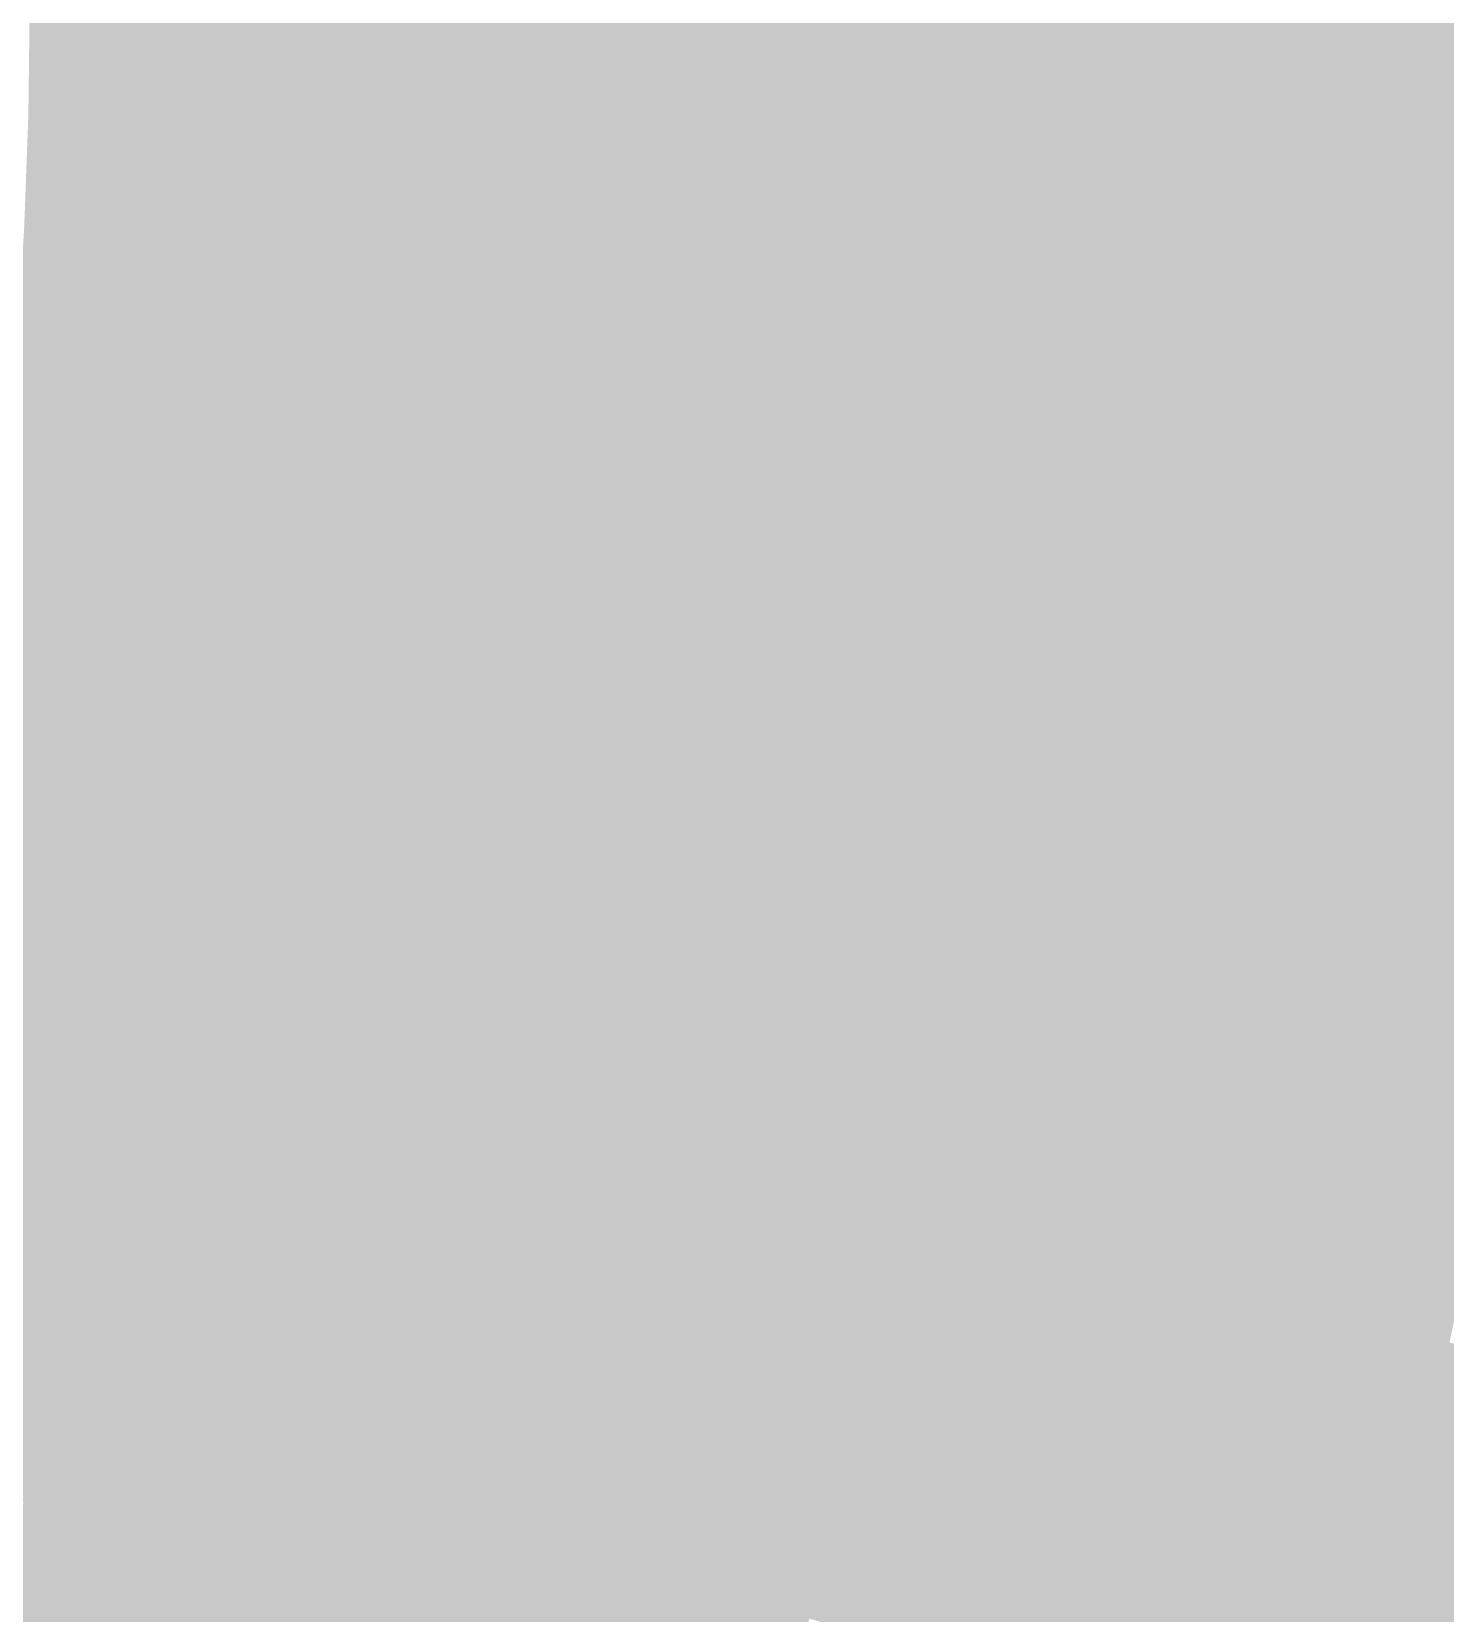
# Model space of a CAD drawing. Header units: inches. Extents: x -266 to 784, y -170 to 213.
# Drawn here: x 58.02 to 76.05, y -20.54 to -0.37 of the extents above; entities that cross this region are included whole.
import ezdxf

# ---------------------------------------------------------------- set-up
doc = ezdxf.new("R2010")
doc.units = ezdxf.units.IN
doc.header["$MEASUREMENT"] = 0

msp = doc.modelspace()

# ---------------------------------------------------------------- linework, layer by layer
at = {"color": 16, "true_color": 0x770000}
msp.add_solid([(58, 0), (59, 0), (57.982531, -1.423391), (58.98223, -1.447932)], dxfattribs=at)
at = {"color": 16, "true_color": 0x7c0000}
msp.add_solid([(59, 0), (60, 0), (58.98223, -1.447932), (59.981929, -1.472474)], dxfattribs=at)
at = {"color": 16, "true_color": 0x800000}
msp.add_solid([(60, 0), (61, 0), (59.981929, -1.472474), (60.981628, -1.497015)], dxfattribs=at)
at = {"color": 16, "true_color": 0x840000}
msp.add_solid([(61, 0), (62, 0), (60.981628, -1.497015), (61.981327, -1.521556)], dxfattribs=at)
at = {"color": 16, "true_color": 0x890000}
msp.add_solid([(62, 0), (63, 0), (61.981327, -1.521556), (62.981026, -1.546097)], dxfattribs=at)
at = {"color": 14, "true_color": 0x8d0000}
msp.add_solid([(63, 0), (64, 0), (62.981026, -1.546097), (63.980724, -1.570639)], dxfattribs=at)
at = {"color": 14, "true_color": 0x910000}
msp.add_solid([(64, 0), (65, 0), (63.980724, -1.570639), (64.980423, -1.59518)], dxfattribs=at)
at = {"color": 14, "true_color": 0x950000}
msp.add_solid([(65, 0), (66, 0), (64.980423, -1.59518), (65.980122, -1.619721)], dxfattribs=at)
at = {"color": 14, "true_color": 0x9a0000}
msp.add_solid([(66, 0), (67, 0), (65.980122, -1.619721), (66.979821, -1.644262)], dxfattribs=at)
at = {"color": 14, "true_color": 0x9e0000}
msp.add_solid([(67, 0), (68, 0), (66.979821, -1.644262), (67.97952, -1.668804)], dxfattribs=at)
at = {"color": 14, "true_color": 0xa20000}
msp.add_solid([(68, 0), (69, 0), (67.97952, -1.668804), (68.979218, -1.693345)], dxfattribs=at)
at = {"color": 14, "true_color": 0xa60000}
msp.add_solid([(69, 0), (70, 0), (68.979218, -1.693345), (69.978917, -1.717886)], dxfattribs=at)
at = {"color": 14, "true_color": 0xab0000}
msp.add_solid([(70, 0), (71, 0), (69.978917, -1.717886), (70.978616, -1.742427)], dxfattribs=at)
at = {"color": 14, "true_color": 0xaf0000}
msp.add_solid([(71, 0), (72, 0), (70.978616, -1.742427), (71.978315, -1.766968)], dxfattribs=at)
at = {"color": 12, "true_color": 0xb30000}
msp.add_solid([(72, 0), (73, 0), (71.978315, -1.766968), (72.978014, -1.79151)], dxfattribs=at)
at = {"color": 12, "true_color": 0xb70000}
msp.add_solid([(73, 0), (74, 0), (72.978014, -1.79151), (73.977713, -1.816051)], dxfattribs=at)
at = {"color": 12, "true_color": 0xbc0000}
msp.add_solid([(74, 0), (75, 0), (73.977713, -1.816051), (74.977411, -1.840592)], dxfattribs=at)
at = {"color": 12, "true_color": 0xc00000}
msp.add_solid([(75, 0), (76, 0), (74.977411, -1.840592), (75.97711, -1.865133)], dxfattribs=at)
at = {"color": 12, "true_color": 0xc40000}
msp.add_solid([(76, 0), (77, 0), (75.97711, -1.865133), (76.976809, -1.889675)], dxfattribs=at)
at = {"color": 16, "true_color": 0x770003}
msp.add_solid([(57.982531, -1.423391), (58.98223, -1.447932), (57.930136, -2.845925), (58.928932, -2.894993)], dxfattribs=at)
at = {"color": 16, "true_color": 0x7c0003}
msp.add_solid([(58.98223, -1.447932), (59.981929, -1.472474), (58.928932, -2.894993), (59.927727, -2.94406)], dxfattribs=at)
at = {"color": 16, "true_color": 0x800004}
msp.add_solid([(59.981929, -1.472474), (60.981628, -1.497015), (59.927727, -2.94406), (60.926523, -2.993128)], dxfattribs=at)
at = {"color": 16, "true_color": 0x840004}
msp.add_solid([(60.981628, -1.497015), (61.981327, -1.521556), (60.926523, -2.993128), (61.925318, -3.042196)], dxfattribs=at)
at = {"color": 16, "true_color": 0x890004}
msp.add_solid([(61.981327, -1.521556), (62.981026, -1.546097), (61.925318, -3.042196), (62.924114, -3.091263)], dxfattribs=at)
at = {"color": 14, "true_color": 0x8d0004}
msp.add_solid([(62.981026, -1.546097), (63.980724, -1.570639), (62.924114, -3.091263), (63.922909, -3.140331)], dxfattribs=at)
at = {"color": 14, "true_color": 0x910004}
msp.add_solid([(63.980724, -1.570639), (64.980423, -1.59518), (63.922909, -3.140331), (64.921705, -3.189399)], dxfattribs=at)
at = {"color": 14, "true_color": 0x950004}
msp.add_solid([(64.980423, -1.59518), (65.980122, -1.619721), (64.921705, -3.189399), (65.9205, -3.238467)], dxfattribs=at)
at = {"color": 14, "true_color": 0x9a0004}
msp.add_solid([(65.980122, -1.619721), (66.979821, -1.644262), (65.9205, -3.238467), (66.919296, -3.287534)], dxfattribs=at)
at = {"color": 14, "true_color": 0x9e0004}
msp.add_solid([(66.979821, -1.644262), (67.97952, -1.668804), (66.919296, -3.287534), (67.918091, -3.336602)], dxfattribs=at)
at = {"color": 14, "true_color": 0xa20004}
msp.add_solid([(67.97952, -1.668804), (68.979218, -1.693345), (67.918091, -3.336602), (68.916886, -3.38567)], dxfattribs=at)
at = {"color": 14, "true_color": 0xa60005}
msp.add_solid([(68.979218, -1.693345), (69.978917, -1.717886), (68.916886, -3.38567), (69.915682, -3.434737)], dxfattribs=at)
at = {"color": 14, "true_color": 0xab0005}
msp.add_solid([(69.978917, -1.717886), (70.978616, -1.742427), (69.915682, -3.434737), (70.914477, -3.483805)], dxfattribs=at)
at = {"color": 14, "true_color": 0xaf0005}
msp.add_solid([(70.978616, -1.742427), (71.978315, -1.766968), (70.914477, -3.483805), (71.913273, -3.532873)], dxfattribs=at)
at = {"color": 12, "true_color": 0xb30005}
msp.add_solid([(71.978315, -1.766968), (72.978014, -1.79151), (71.913273, -3.532873), (72.912068, -3.58194)], dxfattribs=at)
at = {"color": 12, "true_color": 0xb70005}
msp.add_solid([(72.978014, -1.79151), (73.977713, -1.816051), (72.912068, -3.58194), (73.910864, -3.631008)], dxfattribs=at)
at = {"color": 12, "true_color": 0xbc0005}
msp.add_solid([(73.977713, -1.816051), (74.977411, -1.840592), (73.910864, -3.631008), (74.909659, -3.680076)], dxfattribs=at)
at = {"color": 12, "true_color": 0xc00005}
msp.add_solid([(74.977411, -1.840592), (75.97711, -1.865133), (74.909659, -3.680076), (75.908455, -3.729143)], dxfattribs=at)
at = {"color": 12, "true_color": 0xc40005}
msp.add_solid([(75.97711, -1.865133), (76.976809, -1.889675), (75.908455, -3.729143), (76.90725, -3.778211)], dxfattribs=at)
at = {"color": 16, "true_color": 0x770006}
msp.add_solid([(57.930136, -2.845925), (58.928932, -2.894993), (57.842846, -4.266745), (58.840137, -4.340309)], dxfattribs=at)
at = {"color": 16, "true_color": 0x7c0006}
msp.add_solid([(58.928932, -2.894993), (59.927727, -2.94406), (58.840137, -4.340309), (59.837427, -4.413874)], dxfattribs=at)
at = {"color": 16, "true_color": 0x800007}
msp.add_solid([(59.927727, -2.94406), (60.926523, -2.993128), (59.837427, -4.413874), (60.834718, -4.487438)], dxfattribs=at)
at = {"color": 16, "true_color": 0x840007}
msp.add_solid([(60.926523, -2.993128), (61.925318, -3.042196), (60.834718, -4.487438), (61.832008, -4.561003)], dxfattribs=at)
at = {"color": 16, "true_color": 0x890007}
msp.add_solid([(61.925318, -3.042196), (62.924114, -3.091263), (61.832008, -4.561003), (62.829299, -4.634568)], dxfattribs=at)
at = {"color": 14, "true_color": 0x8d0007}
msp.add_solid([(62.924114, -3.091263), (63.922909, -3.140331), (62.829299, -4.634568), (63.826589, -4.708132)], dxfattribs=at)
at = {"color": 14, "true_color": 0x910007}
msp.add_solid([(63.922909, -3.140331), (64.921705, -3.189399), (63.826589, -4.708132), (64.82388, -4.781697)], dxfattribs=at)
at = {"color": 14, "true_color": 0x950008}
msp.add_solid([(64.921705, -3.189399), (65.9205, -3.238467), (64.82388, -4.781697), (65.82117, -4.855261)], dxfattribs=at)
at = {"color": 14, "true_color": 0x9a0008}
msp.add_solid([(65.9205, -3.238467), (66.919296, -3.287534), (65.82117, -4.855261), (66.818461, -4.928826)], dxfattribs=at)
at = {"color": 14, "true_color": 0x9e0008}
msp.add_solid([(66.919296, -3.287534), (67.918091, -3.336602), (66.818461, -4.928826), (67.815751, -5.00239)], dxfattribs=at)
at = {"color": 14, "true_color": 0xa20008}
msp.add_solid([(67.918091, -3.336602), (68.916886, -3.38567), (67.815751, -5.00239), (68.813042, -5.075955)], dxfattribs=at)
at = {"color": 14, "true_color": 0xa60008}
msp.add_solid([(68.916886, -3.38567), (69.915682, -3.434737), (68.813042, -5.075955), (69.810332, -5.149519)], dxfattribs=at)
at = {"color": 14, "true_color": 0xab0009}
msp.add_solid([(69.915682, -3.434737), (70.914477, -3.483805), (69.810332, -5.149519), (70.807622, -5.223084)], dxfattribs=at)
at = {"color": 14, "true_color": 0xaf0009}
msp.add_solid([(70.914477, -3.483805), (71.913273, -3.532873), (70.807622, -5.223084), (71.804913, -5.296649)], dxfattribs=at)
at = {"color": 12, "true_color": 0xb30009}
msp.add_solid([(71.913273, -3.532873), (72.912068, -3.58194), (71.804913, -5.296649), (72.802203, -5.370213)], dxfattribs=at)
at = {"color": 12, "true_color": 0xb70009}
msp.add_solid([(72.912068, -3.58194), (73.910864, -3.631008), (72.802203, -5.370213), (73.799494, -5.443778)], dxfattribs=at)
at = {"color": 12, "true_color": 0xbc000a}
msp.add_solid([(73.910864, -3.631008), (74.909659, -3.680076), (73.799494, -5.443778), (74.796784, -5.517342)], dxfattribs=at)
at = {"color": 12, "true_color": 0xc0000a}
msp.add_solid([(74.909659, -3.680076), (75.908455, -3.729143), (74.796784, -5.517342), (75.794075, -5.590907)], dxfattribs=at)
at = {"color": 12, "true_color": 0xc4000a}
msp.add_solid([(75.908455, -3.729143), (76.90725, -3.778211), (75.794075, -5.590907), (76.791365, -5.664471)], dxfattribs=at)
at = {"color": 16, "true_color": 0x770009}
msp.add_solid([(57.842846, -4.266745), (58.840137, -4.340309), (57.720714, -5.684994), (58.715899, -5.783011)], dxfattribs=at)
at = {"color": 16, "true_color": 0x7c0009}
msp.add_solid([(58.840137, -4.340309), (59.837427, -4.413874), (58.715899, -5.783011), (59.711084, -5.881028)], dxfattribs=at)
at = {"color": 16, "true_color": 0x800009}
msp.add_solid([(59.837427, -4.413874), (60.834718, -4.487438), (59.711084, -5.881028), (60.706268, -5.979046)], dxfattribs=at)
at = {"color": 16, "true_color": 0x84000a}
msp.add_solid([(60.834718, -4.487438), (61.832008, -4.561003), (60.706268, -5.979046), (61.701453, -6.077063)], dxfattribs=at)
at = {"color": 16, "true_color": 0x89000a}
msp.add_solid([(61.832008, -4.561003), (62.829299, -4.634568), (61.701453, -6.077063), (62.696638, -6.17508)], dxfattribs=at)
at = {"color": 14, "true_color": 0x8d000a}
msp.add_solid([(62.829299, -4.634568), (63.826589, -4.708132), (62.696638, -6.17508), (63.691823, -6.273097)], dxfattribs=at)
at = {"color": 14, "true_color": 0x91000b}
msp.add_solid([(63.826589, -4.708132), (64.82388, -4.781697), (63.691823, -6.273097), (64.687007, -6.371114)], dxfattribs=at)
at = {"color": 14, "true_color": 0x95000b}
msp.add_solid([(64.82388, -4.781697), (65.82117, -4.855261), (64.687007, -6.371114), (65.682192, -6.469131)], dxfattribs=at)
at = {"color": 14, "true_color": 0x9a000b}
msp.add_solid([(65.82117, -4.855261), (66.818461, -4.928826), (65.682192, -6.469131), (66.677377, -6.567148)], dxfattribs=at)
at = {"color": 14, "true_color": 0x9e000c}
msp.add_solid([(66.818461, -4.928826), (67.815751, -5.00239), (66.677377, -6.567148), (67.672561, -6.665166)], dxfattribs=at)
at = {"color": 14, "true_color": 0xa2000c}
msp.add_solid([(67.815751, -5.00239), (68.813042, -5.075955), (67.672561, -6.665166), (68.667746, -6.763183)], dxfattribs=at)
at = {"color": 14, "true_color": 0xa6000c}
msp.add_solid([(68.813042, -5.075955), (69.810332, -5.149519), (68.667746, -6.763183), (69.662931, -6.8612)], dxfattribs=at)
at = {"color": 14, "true_color": 0xab000d}
msp.add_solid([(69.810332, -5.149519), (70.807622, -5.223084), (69.662931, -6.8612), (70.658116, -6.959217)], dxfattribs=at)
at = {"color": 14, "true_color": 0xaf000d}
msp.add_solid([(70.807622, -5.223084), (71.804913, -5.296649), (70.658116, -6.959217), (71.6533, -7.057234)], dxfattribs=at)
at = {"color": 12, "true_color": 0xb3000d}
msp.add_solid([(71.804913, -5.296649), (72.802203, -5.370213), (71.6533, -7.057234), (72.648485, -7.155251)], dxfattribs=at)
at = {"color": 12, "true_color": 0xb7000e}
msp.add_solid([(72.802203, -5.370213), (73.799494, -5.443778), (72.648485, -7.155251), (73.64367, -7.253268)], dxfattribs=at)
at = {"color": 12, "true_color": 0xbc000e}
msp.add_solid([(73.799494, -5.443778), (74.796784, -5.517342), (73.64367, -7.253268), (74.638854, -7.351286)], dxfattribs=at)
at = {"color": 12, "true_color": 0xc0000e}
msp.add_solid([(74.796784, -5.517342), (75.794075, -5.590907), (74.638854, -7.351286), (75.634039, -7.449303)], dxfattribs=at)
at = {"color": 12, "true_color": 0xc4000f}
msp.add_solid([(75.794075, -5.590907), (76.791365, -5.664471), (75.634039, -7.449303), (76.629224, -7.54732)], dxfattribs=at)
at = {"color": 16, "true_color": 0x77000c}
msp.add_solid([(57.720714, -5.684994), (58.715899, -5.783011), (57.563813, -7.099819), (58.556293, -7.22223)], dxfattribs=at)
at = {"color": 16, "true_color": 0x7c000c}
msp.add_solid([(58.715899, -5.783011), (59.711084, -5.881028), (58.556293, -7.22223), (59.548772, -7.344641)], dxfattribs=at)
at = {"color": 16, "true_color": 0x80000c}
msp.add_solid([(59.711084, -5.881028), (60.706268, -5.979046), (59.548772, -7.344641), (60.541252, -7.467051)], dxfattribs=at)
at = {"color": 16, "true_color": 0x84000d}
msp.add_solid([(60.706268, -5.979046), (61.701453, -6.077063), (60.541252, -7.467051), (61.533731, -7.589462)], dxfattribs=at)
at = {"color": 16, "true_color": 0x89000d}
msp.add_solid([(61.701453, -6.077063), (62.696638, -6.17508), (61.533731, -7.589462), (62.526211, -7.711873)], dxfattribs=at)
at = {"color": 14, "true_color": 0x8d000e}
msp.add_solid([(62.696638, -6.17508), (63.691823, -6.273097), (62.526211, -7.711873), (63.51869, -7.834283)], dxfattribs=at)
at = {"color": 14, "true_color": 0x91000e}
msp.add_solid([(63.691823, -6.273097), (64.687007, -6.371114), (63.51869, -7.834283), (64.51117, -7.956694)], dxfattribs=at)
at = {"color": 14, "true_color": 0x95000f}
msp.add_solid([(64.687007, -6.371114), (65.682192, -6.469131), (64.51117, -7.956694), (65.503649, -8.079105)], dxfattribs=at)
at = {"color": 14, "true_color": 0x9a000f}
msp.add_solid([(65.682192, -6.469131), (66.677377, -6.567148), (65.503649, -8.079105), (66.496129, -8.201515)], dxfattribs=at)
at = {"color": 14, "true_color": 0x9e000f}
msp.add_solid([(66.677377, -6.567148), (67.672561, -6.665166), (66.496129, -8.201515), (67.488608, -8.323926)], dxfattribs=at)
at = {"color": 14, "true_color": 0xa20010}
msp.add_solid([(67.672561, -6.665166), (68.667746, -6.763183), (67.488608, -8.323926), (68.481088, -8.446337)], dxfattribs=at)
at = {"color": 14, "true_color": 0xa60010}
msp.add_solid([(68.667746, -6.763183), (69.662931, -6.8612), (68.481088, -8.446337), (69.473567, -8.568747)], dxfattribs=at)
at = {"color": 14, "true_color": 0xab0011}
msp.add_solid([(69.662931, -6.8612), (70.658116, -6.959217), (69.473567, -8.568747), (70.466047, -8.691158)], dxfattribs=at)
at = {"color": 14, "true_color": 0xaf0011}
msp.add_solid([(70.658116, -6.959217), (71.6533, -7.057234), (70.466047, -8.691158), (71.458526, -8.813569)], dxfattribs=at)
at = {"color": 12, "true_color": 0xb30011}
msp.add_solid([(71.6533, -7.057234), (72.648485, -7.155251), (71.458526, -8.813569), (72.451006, -8.935979)], dxfattribs=at)
at = {"color": 16, "true_color": 0x77000e}
msp.add_solid([(57.563813, -7.099819), (58.556293, -7.22223), (57.372238, -8.510368), (58.361414, -8.657098)], dxfattribs=at)
at = {"color": 16, "true_color": 0x7c000f}
msp.add_solid([(58.556293, -7.22223), (59.548772, -7.344641), (58.361414, -8.657098), (59.350591, -8.803828)], dxfattribs=at)
at = {"color": 12, "true_color": 0xb70012}
msp.add_solid([(72.648485, -7.155251), (73.64367, -7.253268), (72.451006, -8.935979), (73.443486, -9.05839)], dxfattribs=at)
at = {"color": 12, "true_color": 0xbc0012}
msp.add_solid([(73.64367, -7.253268), (74.638854, -7.351286), (73.443486, -9.05839), (74.435965, -9.180801)], dxfattribs=at)
at = {"color": 246, "true_color": 0x800010}
msp.add_solid([(59.548772, -7.344641), (60.541252, -7.467051), (59.350591, -8.803828), (60.339767, -8.950559)], dxfattribs=at)
at = {"color": 12, "true_color": 0xc00013}
msp.add_solid([(74.638854, -7.351286), (75.634039, -7.449303), (74.435965, -9.180801), (75.428445, -9.303211)], dxfattribs=at)
at = {"color": 12, "true_color": 0xc40013}
msp.add_solid([(75.634039, -7.449303), (76.629224, -7.54732), (75.428445, -9.303211), (76.420924, -9.425622)], dxfattribs=at)
at = {"color": 246, "true_color": 0x840010}
msp.add_solid([(60.541252, -7.467051), (61.533731, -7.589462), (60.339767, -8.950559), (61.328944, -9.097289)], dxfattribs=at)
at = {"color": 246, "true_color": 0x890011}
msp.add_solid([(61.533731, -7.589462), (62.526211, -7.711873), (61.328944, -9.097289), (62.31812, -9.24402)], dxfattribs=at)
at = {"color": 246, "true_color": 0x8d0011}
msp.add_solid([(62.526211, -7.711873), (63.51869, -7.834283), (62.31812, -9.24402), (63.307297, -9.39075)], dxfattribs=at)
at = {"color": 14, "true_color": 0x910012}
msp.add_solid([(63.51869, -7.834283), (64.51117, -7.956694), (63.307297, -9.39075), (64.296473, -9.537481)], dxfattribs=at)
at = {"color": 14, "true_color": 0x950012}
msp.add_solid([(64.51117, -7.956694), (65.503649, -8.079105), (64.296473, -9.537481), (65.28565, -9.684211)], dxfattribs=at)
at = {"color": 14, "true_color": 0x9a0013}
msp.add_solid([(65.503649, -8.079105), (66.496129, -8.201515), (65.28565, -9.684211), (66.274826, -9.830942)], dxfattribs=at)
at = {"color": 14, "true_color": 0x9e0013}
msp.add_solid([(66.496129, -8.201515), (67.488608, -8.323926), (66.274826, -9.830942), (67.264003, -9.977672)], dxfattribs=at)
at = {"color": 244, "true_color": 0xa20014}
msp.add_solid([(67.488608, -8.323926), (68.481088, -8.446337), (67.264003, -9.977672), (68.253179, -10.124403)], dxfattribs=at)
at = {"color": 244, "true_color": 0xa60014}
msp.add_solid([(68.481088, -8.446337), (69.473567, -8.568747), (68.253179, -10.124403), (69.242356, -10.271133)], dxfattribs=at)
at = {"color": 246, "true_color": 0x770011}
msp.add_solid([(57.372238, -8.510368), (58.361414, -8.657098), (57.146103, -9.91579), (58.131381, -10.086751)], dxfattribs=at)
at = {"color": 246, "true_color": 0x7c0012}
msp.add_solid([(58.361414, -8.657098), (59.350591, -8.803828), (58.131381, -10.086751), (59.116659, -10.257713)], dxfattribs=at)
at = {"color": 244, "true_color": 0xab0015}
msp.add_solid([(69.473567, -8.568747), (70.466047, -8.691158), (69.242356, -10.271133), (70.231532, -10.417864)], dxfattribs=at)
at = {"color": 246, "true_color": 0x800013}
msp.add_solid([(59.350591, -8.803828), (60.339767, -8.950559), (59.116659, -10.257713), (60.101936, -10.428675)], dxfattribs=at)
at = {"color": 244, "true_color": 0xaf0015}
msp.add_solid([(70.466047, -8.691158), (71.458526, -8.813569), (70.231532, -10.417864), (71.220709, -10.564594)], dxfattribs=at)
at = {"color": 244, "true_color": 0xb30016}
msp.add_solid([(71.458526, -8.813569), (72.451006, -8.935979), (71.220709, -10.564594), (72.209885, -10.711325)], dxfattribs=at)
at = {"color": 246, "true_color": 0x840013}
msp.add_solid([(60.339767, -8.950559), (61.328944, -9.097289), (60.101936, -10.428675), (61.087214, -10.599637)], dxfattribs=at)
at = {"color": 12, "true_color": 0xb70016}
msp.add_solid([(72.451006, -8.935979), (73.443486, -9.05839), (72.209885, -10.711325), (73.199062, -10.858055)], dxfattribs=at)
at = {"color": 12, "true_color": 0xbc0017}
msp.add_solid([(73.443486, -9.05839), (74.435965, -9.180801), (73.199062, -10.858055), (74.188238, -11.004786)], dxfattribs=at)
at = {"color": 246, "true_color": 0x890014}
msp.add_solid([(61.328944, -9.097289), (62.31812, -9.24402), (61.087214, -10.599637), (62.072491, -10.770599)], dxfattribs=at)
at = {"color": 246, "true_color": 0x8d0014}
msp.add_solid([(62.31812, -9.24402), (63.307297, -9.39075), (62.072491, -10.770599), (63.057769, -10.941561)], dxfattribs=at)
at = {"color": 12, "true_color": 0xc00017}
msp.add_solid([(74.435965, -9.180801), (75.428445, -9.303211), (74.188238, -11.004786), (75.177415, -11.151516)], dxfattribs=at)
at = {"color": 244, "true_color": 0x910015}
msp.add_solid([(63.307297, -9.39075), (64.296473, -9.537481), (63.057769, -10.941561), (64.043047, -11.112523)], dxfattribs=at)
at = {"color": 12, "true_color": 0xc40018}
msp.add_solid([(75.428445, -9.303211), (76.420924, -9.425622), (75.177415, -11.151516), (76.166591, -11.298247)], dxfattribs=at)
at = {"color": 244, "true_color": 0x950016}
msp.add_solid([(64.296473, -9.537481), (65.28565, -9.684211), (64.043047, -11.112523), (65.028324, -11.283485)], dxfattribs=at)
at = {"color": 244, "true_color": 0x9a0016}
msp.add_solid([(65.28565, -9.684211), (66.274826, -9.830942), (65.028324, -11.283485), (66.013602, -11.454447)], dxfattribs=at)
at = {"color": 244, "true_color": 0x9e0017}
msp.add_solid([(66.274826, -9.830942), (67.264003, -9.977672), (66.013602, -11.454447), (66.99888, -11.625408)], dxfattribs=at)
at = {"color": 246, "true_color": 0x770014}
msp.add_solid([(57.146103, -9.91579), (58.131381, -10.086751), (56.885546, -11.315239), (57.866332, -11.510329)], dxfattribs=at)
at = {"color": 246, "true_color": 0x7c0015}
msp.add_solid([(58.131381, -10.086751), (59.116659, -10.257713), (57.866332, -11.510329), (58.847117, -11.705419)], dxfattribs=at)
at = {"color": 244, "true_color": 0xa20017}
msp.add_solid([(67.264003, -9.977672), (68.253179, -10.124403), (66.99888, -11.625408), (67.984157, -11.79637)], dxfattribs=at)
at = {"color": 246, "true_color": 0x800015}
msp.add_solid([(59.116659, -10.257713), (60.101936, -10.428675), (58.847117, -11.705419), (59.827902, -11.90051)], dxfattribs=at)
at = {"color": 244, "true_color": 0xa60018}
msp.add_solid([(68.253179, -10.124403), (69.242356, -10.271133), (67.984157, -11.79637), (68.969435, -11.967332)], dxfattribs=at)
at = {"color": 244, "true_color": 0xab0019}
msp.add_solid([(69.242356, -10.271133), (70.231532, -10.417864), (68.969435, -11.967332), (69.954713, -12.138294)], dxfattribs=at)
at = {"color": 246, "true_color": 0x840016}
msp.add_solid([(60.101936, -10.428675), (61.087214, -10.599637), (59.827902, -11.90051), (60.808687, -12.0956)], dxfattribs=at)
at = {"color": 244, "true_color": 0xaf0019}
msp.add_solid([(70.231532, -10.417864), (71.220709, -10.564594), (69.954713, -12.138294), (70.93999, -12.309256)], dxfattribs=at)
at = {"color": 246, "true_color": 0x890017}
msp.add_solid([(61.087214, -10.599637), (62.072491, -10.770599), (60.808687, -12.0956), (61.789473, -12.29069)], dxfattribs=at)
at = {"color": 244, "true_color": 0xb3001a}
msp.add_solid([(71.220709, -10.564594), (72.209885, -10.711325), (70.93999, -12.309256), (71.925268, -12.480218)], dxfattribs=at)
at = {"color": 246, "true_color": 0x8d0018}
msp.add_solid([(62.072491, -10.770599), (63.057769, -10.941561), (61.789473, -12.29069), (62.770258, -12.485781)], dxfattribs=at)
at = {"color": 242, "true_color": 0xb7001b}
msp.add_solid([(72.209885, -10.711325), (73.199062, -10.858055), (71.925268, -12.480218), (72.910546, -12.65118)], dxfattribs=at)
at = {"color": 242, "true_color": 0xbc001b}
msp.add_solid([(73.199062, -10.858055), (74.188238, -11.004786), (72.910546, -12.65118), (73.895823, -12.822142)], dxfattribs=at)
at = {"color": 244, "true_color": 0x910018}
msp.add_solid([(63.057769, -10.941561), (64.043047, -11.112523), (62.770258, -12.485781), (63.751043, -12.680871)], dxfattribs=at)
at = {"color": 242, "true_color": 0xc0001c}
msp.add_solid([(74.188238, -11.004786), (75.177415, -11.151516), (73.895823, -12.822142), (74.881101, -12.993104)], dxfattribs=at)
at = {"color": 244, "true_color": 0x950019}
msp.add_solid([(64.043047, -11.112523), (65.028324, -11.283485), (63.751043, -12.680871), (64.731829, -12.875961)], dxfattribs=at)
at = {"color": 244, "true_color": 0x9a001a}
msp.add_solid([(65.028324, -11.283485), (66.013602, -11.454447), (64.731829, -12.875961), (65.712614, -13.071052)], dxfattribs=at)
at = {"color": 242, "true_color": 0xc4001c}
msp.add_solid([(75.177415, -11.151516), (76.166591, -11.298247), (74.881101, -12.993104), (75.866378, -13.164065)], dxfattribs=at)
at = {"color": 242, "true_color": 0xc9001d}
msp.add_solid([(76.166591, -11.298247), (77.155768, -11.444977), (75.866378, -13.164065), (76.851656, -13.335027)], dxfattribs=at)
at = {"color": 244, "true_color": 0x9e001b}
msp.add_solid([(66.013602, -11.454447), (66.99888, -11.625408), (65.712614, -13.071052), (66.693399, -13.266142)], dxfattribs=at)
at = {"color": 246, "true_color": 0x7c0018}
msp.add_solid([(57.866332, -11.510329), (58.847117, -11.705419), (57.566426, -12.926973), (58.542128, -13.146074)], dxfattribs=at)
at = {"color": 244, "true_color": 0xa2001b}
msp.add_solid([(66.99888, -11.625408), (67.984157, -11.79637), (66.693399, -13.266142), (67.674184, -13.461232)], dxfattribs=at)
at = {"color": 246, "true_color": 0x800018}
msp.add_solid([(58.847117, -11.705419), (59.827902, -11.90051), (58.542128, -13.146074), (59.51783, -13.365176)], dxfattribs=at)
at = {"color": 246, "true_color": 0x840019}
msp.add_solid([(59.827902, -11.90051), (60.808687, -12.0956), (59.51783, -13.365176), (60.493532, -13.584277)], dxfattribs=at)
at = {"color": 244, "true_color": 0xa6001c}
msp.add_solid([(67.984157, -11.79637), (68.969435, -11.967332), (67.674184, -13.461232), (68.65497, -13.656323)], dxfattribs=at)
at = {"color": 246, "true_color": 0x89001a}
msp.add_solid([(60.808687, -12.0956), (61.789473, -12.29069), (60.493532, -13.584277), (61.469234, -13.803378)], dxfattribs=at)
at = {"color": 244, "true_color": 0xab001d}
msp.add_solid([(68.969435, -11.967332), (69.954713, -12.138294), (68.65497, -13.656323), (69.635755, -13.851413)], dxfattribs=at)
at = {"color": 246, "true_color": 0x8d001b}
msp.add_solid([(61.789473, -12.29069), (62.770258, -12.485781), (61.469234, -13.803378), (62.444936, -14.022479)], dxfattribs=at)
at = {"color": 244, "true_color": 0xaf001d}
msp.add_solid([(69.954713, -12.138294), (70.93999, -12.309256), (69.635755, -13.851413), (70.61654, -14.046503)], dxfattribs=at)
at = {"color": 244, "true_color": 0x91001c}
msp.add_solid([(62.770258, -12.485781), (63.751043, -12.680871), (62.444936, -14.022479), (63.420638, -14.241581)], dxfattribs=at)
at = {"color": 244, "true_color": 0xb3001e}
msp.add_solid([(70.93999, -12.309256), (71.925268, -12.480218), (70.61654, -14.046503), (71.597325, -14.241594)], dxfattribs=at)
at = {"color": 242, "true_color": 0xb7001f}
msp.add_solid([(71.925268, -12.480218), (72.910546, -12.65118), (71.597325, -14.241594), (72.578111, -14.436684)], dxfattribs=at)
at = {"color": 244, "true_color": 0x95001d}
msp.add_solid([(63.751043, -12.680871), (64.731829, -12.875961), (63.420638, -14.241581), (64.396341, -14.460682)], dxfattribs=at)
at = {"color": 242, "true_color": 0xbc0020}
msp.add_solid([(72.910546, -12.65118), (73.895823, -12.822142), (72.578111, -14.436684), (73.558896, -14.631774)], dxfattribs=at)
at = {"color": 244, "true_color": 0x9a001d}
msp.add_solid([(64.731829, -12.875961), (65.712614, -13.071052), (64.396341, -14.460682), (65.372043, -14.679783)], dxfattribs=at)
at = {"color": 242, "true_color": 0xc00020}
msp.add_solid([(73.895823, -12.822142), (74.881101, -12.993104), (73.558896, -14.631774), (74.539681, -14.826864)], dxfattribs=at)
at = {"color": 246, "true_color": 0x7c001b}
msp.add_solid([(57.566426, -12.926973), (58.542128, -13.146074), (57.231844, -14.335831), (58.201875, -14.578811)], dxfattribs=at)
at = {"color": 244, "true_color": 0x9e001e}
msp.add_solid([(65.712614, -13.071052), (66.693399, -13.266142), (65.372043, -14.679783), (66.347745, -14.898884)], dxfattribs=at)
at = {"color": 242, "true_color": 0xc40021}
msp.add_solid([(74.881101, -12.993104), (75.866378, -13.164065), (74.539681, -14.826864), (75.520467, -15.021955)], dxfattribs=at)
at = {"color": 246, "true_color": 0x80001c}
msp.add_solid([(58.542128, -13.146074), (59.51783, -13.365176), (58.201875, -14.578811), (59.171906, -14.821791)], dxfattribs=at)
at = {"color": 244, "true_color": 0xa2001f}
msp.add_solid([(66.693399, -13.266142), (67.674184, -13.461232), (66.347745, -14.898884), (67.323447, -15.117986)], dxfattribs=at)
at = {"color": 242, "true_color": 0xc90022}
msp.add_solid([(75.866378, -13.164065), (76.851656, -13.335027), (75.520467, -15.021955), (76.501252, -15.217045)], dxfattribs=at)
at = {"color": 246, "true_color": 0x84001c}
msp.add_solid([(59.51783, -13.365176), (60.493532, -13.584277), (59.171906, -14.821791), (60.141938, -15.064771)], dxfattribs=at)
at = {"color": 244, "true_color": 0xa60020}
msp.add_solid([(67.674184, -13.461232), (68.65497, -13.656323), (67.323447, -15.117986), (68.299149, -15.337087)], dxfattribs=at)
at = {"color": 246, "true_color": 0x89001d}
msp.add_solid([(60.493532, -13.584277), (61.469234, -13.803378), (60.141938, -15.064771), (61.111969, -15.307751)], dxfattribs=at)
at = {"color": 244, "true_color": 0xab0021}
msp.add_solid([(68.65497, -13.656323), (69.635755, -13.851413), (68.299149, -15.337087), (69.274851, -15.556188)], dxfattribs=at)
at = {"color": 246, "true_color": 0x8d001e}
msp.add_solid([(61.469234, -13.803378), (62.444936, -14.022479), (61.111969, -15.307751), (62.082, -15.550732)], dxfattribs=at)
at = {"color": 244, "true_color": 0xaf0021}
msp.add_solid([(69.635755, -13.851413), (70.61654, -14.046503), (69.274851, -15.556188), (70.250553, -15.775289)], dxfattribs=at)
at = {"color": 244, "true_color": 0x91001f}
msp.add_solid([(62.444936, -14.022479), (63.420638, -14.241581), (62.082, -15.550732), (63.052031, -15.793712)], dxfattribs=at)
at = {"color": 244, "true_color": 0xb30022}
msp.add_solid([(70.61654, -14.046503), (71.597325, -14.241594), (70.250553, -15.775289), (71.226255, -15.994391)], dxfattribs=at)
at = {"color": 244, "true_color": 0x950020}
msp.add_solid([(63.420638, -14.241581), (64.396341, -14.460682), (63.052031, -15.793712), (64.022063, -16.036692)], dxfattribs=at)
at = {"color": 242, "true_color": 0xb70023}
msp.add_solid([(71.597325, -14.241594), (72.578111, -14.436684), (71.226255, -15.994391), (72.201958, -16.213492)], dxfattribs=at)
at = {"color": 246, "true_color": 0x7c001d}
msp.add_solid([(57.231844, -14.335831), (58.201875, -14.578811), (56.862788, -15.736053), (57.826564, -16.002765)], dxfattribs=at)
at = {"color": 244, "true_color": 0x9a0021}
msp.add_solid([(64.396341, -14.460682), (65.372043, -14.679783), (64.022063, -16.036692), (64.992094, -16.279672)], dxfattribs=at)
at = {"color": 242, "true_color": 0xbc0024}
msp.add_solid([(72.578111, -14.436684), (73.558896, -14.631774), (72.201958, -16.213492), (73.17766, -16.432593)], dxfattribs=at)
at = {"color": 246, "true_color": 0x80001e}
msp.add_solid([(58.201875, -14.578811), (59.171906, -14.821791), (57.826564, -16.002765), (58.79034, -16.269478)], dxfattribs=at)
at = {"color": 244, "true_color": 0x9e0022}
msp.add_solid([(65.372043, -14.679783), (66.347745, -14.898884), (64.992094, -16.279672), (65.962125, -16.522652)], dxfattribs=at)
at = {"color": 242, "true_color": 0xc00025}
msp.add_solid([(73.558896, -14.631774), (74.539681, -14.826864), (73.17766, -16.432593), (74.153362, -16.651694)], dxfattribs=at)
at = {"color": 246, "true_color": 0x840020}
msp.add_solid([(59.171906, -14.821791), (60.141938, -15.064771), (58.79034, -16.269478), (59.754116, -16.536191)], dxfattribs=at)
at = {"color": 244, "true_color": 0xa20023}
msp.add_solid([(66.347745, -14.898884), (67.323447, -15.117986), (65.962125, -16.522652), (66.932156, -16.765632)], dxfattribs=at)
at = {"color": 242, "true_color": 0xc40026}
msp.add_solid([(74.539681, -14.826864), (75.520467, -15.021955), (74.153362, -16.651694), (75.129064, -16.870796)], dxfattribs=at)
at = {"color": 246, "true_color": 0x890021}
msp.add_solid([(60.141938, -15.064771), (61.111969, -15.307751), (59.754116, -16.536191), (60.717892, -16.802904)], dxfattribs=at)
at = {"color": 244, "true_color": 0xa60024}
msp.add_solid([(67.323447, -15.117986), (68.299149, -15.337087), (66.932156, -16.765632), (67.902188, -17.008613)], dxfattribs=at)
at = {"color": 242, "true_color": 0xc90026}
msp.add_solid([(75.520467, -15.021955), (76.501252, -15.217045), (75.129064, -16.870796), (76.104766, -17.089897)], dxfattribs=at)
at = {"color": 244, "true_color": 0x8d0022}
msp.add_solid([(61.111969, -15.307751), (62.082, -15.550732), (60.717892, -16.802904), (61.681668, -17.069616)], dxfattribs=at)
at = {"color": 244, "true_color": 0xab0025}
msp.add_solid([(68.299149, -15.337087), (69.274851, -15.556188), (67.902188, -17.008613), (68.872219, -17.251593)], dxfattribs=at)
at = {"color": 244, "true_color": 0x910023}
msp.add_solid([(62.082, -15.550732), (63.052031, -15.793712), (61.681668, -17.069616), (62.645444, -17.336329)], dxfattribs=at)
at = {"color": 244, "true_color": 0xaf0026}
msp.add_solid([(69.274851, -15.556188), (70.250553, -15.775289), (68.872219, -17.251593), (69.84225, -17.494573)], dxfattribs=at)
at = {"color": 244, "true_color": 0x950024}
msp.add_solid([(63.052031, -15.793712), (64.022063, -16.036692), (62.645444, -17.336329), (63.60922, -17.603042)], dxfattribs=at)
at = {"color": 244, "true_color": 0xb30027}
msp.add_solid([(70.250553, -15.775289), (71.226255, -15.994391), (69.84225, -17.494573), (70.812281, -17.737553)], dxfattribs=at)
at = {"color": 246, "true_color": 0x800022}
msp.add_solid([(57.826564, -16.002765), (58.79034, -16.269478), (57.41642, -17.417081), (58.37336, -17.707365)], dxfattribs=at)
at = {"color": 244, "true_color": 0x9a0025}
msp.add_solid([(64.022063, -16.036692), (64.992094, -16.279672), (63.60922, -17.603042), (64.572996, -17.869755)], dxfattribs=at)
at = {"color": 242, "true_color": 0xb70027}
msp.add_solid([(71.226255, -15.994391), (72.201958, -16.213492), (70.812281, -17.737553), (71.782313, -17.980533)], dxfattribs=at)
at = {"color": 246, "true_color": 0x840023}
msp.add_solid([(58.79034, -16.269478), (59.754116, -16.536191), (58.37336, -17.707365), (59.330301, -17.99765)], dxfattribs=at)
at = {"color": 244, "true_color": 0x9e0026}
msp.add_solid([(64.992094, -16.279672), (65.962125, -16.522652), (64.572996, -17.869755), (65.536772, -18.136468)], dxfattribs=at)
at = {"color": 242, "true_color": 0xbc0028}
msp.add_solid([(72.201958, -16.213492), (73.17766, -16.432593), (71.782313, -17.980533), (72.752344, -18.223514)], dxfattribs=at)
at = {"color": 246, "true_color": 0x890024}
msp.add_solid([(59.754116, -16.536191), (60.717892, -16.802904), (59.330301, -17.99765), (60.287241, -18.287935)], dxfattribs=at)
at = {"color": 244, "true_color": 0xa20027}
msp.add_solid([(65.962125, -16.522652), (66.932156, -16.765632), (65.536772, -18.136468), (66.500549, -18.40318)], dxfattribs=at)
at = {"color": 242, "true_color": 0xc00029}
msp.add_solid([(73.17766, -16.432593), (74.153362, -16.651694), (72.752344, -18.223514), (73.722375, -18.466494)], dxfattribs=at)
at = {"color": 242, "true_color": 0xc4002a}
msp.add_solid([(74.153362, -16.651694), (75.129064, -16.870796), (73.722375, -18.466494), (74.692406, -18.709474)], dxfattribs=at)
at = {"color": 244, "true_color": 0x8d0025}
msp.add_solid([(60.717892, -16.802904), (61.681668, -17.069616), (60.287241, -18.287935), (61.244181, -18.578219)], dxfattribs=at)
at = {"color": 244, "true_color": 0xa60028}
msp.add_solid([(66.932156, -16.765632), (67.902188, -17.008613), (66.500549, -18.40318), (67.464325, -18.669893)], dxfattribs=at)
at = {"color": 242, "true_color": 0xc9002b}
msp.add_solid([(75.129064, -16.870796), (76.104766, -17.089897), (74.692406, -18.709474), (75.662438, -18.952454)], dxfattribs=at)
at = {"color": 244, "true_color": 0x910026}
msp.add_solid([(61.681668, -17.069616), (62.645444, -17.336329), (61.244181, -18.578219), (62.201122, -18.868504)], dxfattribs=at)
at = {"color": 244, "true_color": 0xab0029}
msp.add_solid([(67.902188, -17.008613), (68.872219, -17.251593), (67.464325, -18.669893), (68.428101, -18.936606)], dxfattribs=at)
at = {"color": 242, "true_color": 0xcd002c}
msp.add_solid([(76.104766, -17.089897), (77.080468, -17.308998), (75.662438, -18.952454), (76.632469, -19.195434)], dxfattribs=at)
at = {"color": 244, "true_color": 0x950027}
msp.add_solid([(62.645444, -17.336329), (63.60922, -17.603042), (62.201122, -18.868504), (63.158062, -19.158789)], dxfattribs=at)
at = {"color": 244, "true_color": 0xaf002a}
msp.add_solid([(68.872219, -17.251593), (69.84225, -17.494573), (68.428101, -18.936606), (69.391877, -19.203319)], dxfattribs=at)
at = {"color": 246, "true_color": 0x800024}
msp.add_solid([(57.41642, -17.417081), (58.37336, -17.707365), (56.971691, -18.820904), (57.921219, -19.134586)], dxfattribs=at)
at = {"color": 242, "true_color": 0xb3002b}
msp.add_solid([(69.84225, -17.494573), (70.812281, -17.737553), (69.391877, -19.203319), (70.355653, -19.470031)], dxfattribs=at)
at = {"color": 246, "true_color": 0x840026}
msp.add_solid([(58.37336, -17.707365), (59.330301, -17.99765), (57.921219, -19.134586), (58.870747, -19.448268)], dxfattribs=at)
at = {"color": 244, "true_color": 0x9a0028}
msp.add_solid([(63.60922, -17.603042), (64.572996, -17.869755), (63.158062, -19.158789), (64.115002, -19.449073)], dxfattribs=at)
at = {"color": 242, "true_color": 0xb7002c}
msp.add_solid([(70.812281, -17.737553), (71.782313, -17.980533), (70.355653, -19.470031), (71.319429, -19.736744)], dxfattribs=at)
at = {"color": 244, "true_color": 0x9e0029}
msp.add_solid([(64.572996, -17.869755), (65.536772, -18.136468), (64.115002, -19.449073), (65.071943, -19.739358)], dxfattribs=at)
at = {"color": 246, "true_color": 0x890027}
msp.add_solid([(59.330301, -17.99765), (60.287241, -18.287935), (58.870747, -19.448268), (59.820275, -19.76195)], dxfattribs=at)
at = {"color": 244, "true_color": 0xa2002a}
msp.add_solid([(65.536772, -18.136468), (66.500549, -18.40318), (65.071943, -19.739358), (66.028883, -20.029643)], dxfattribs=at)
at = {"color": 242, "true_color": 0xbc002d}
msp.add_solid([(71.782313, -17.980533), (72.752344, -18.223514), (71.319429, -19.736744), (72.283205, -20.003457)], dxfattribs=at)
at = {"color": 244, "true_color": 0x8d0028}
msp.add_solid([(60.287241, -18.287935), (61.244181, -18.578219), (59.820275, -19.76195), (60.769804, -20.075631)], dxfattribs=at)
at = {"color": 242, "true_color": 0xc0002e}
msp.add_solid([(72.752344, -18.223514), (73.722375, -18.466494), (72.283205, -20.003457), (73.246981, -20.27017)], dxfattribs=at)
at = {"color": 244, "true_color": 0xa6002c}
msp.add_solid([(66.500549, -18.40318), (67.464325, -18.669893), (66.028883, -20.029643), (66.985823, -20.319927)], dxfattribs=at)
at = {"color": 242, "true_color": 0xc4002f}
msp.add_solid([(73.722375, -18.466494), (74.692406, -18.709474), (73.246981, -20.27017), (74.210757, -20.536882)], dxfattribs=at)
at = {"color": 244, "true_color": 0x910029}
msp.add_solid([(61.244181, -18.578219), (62.201122, -18.868504), (60.769804, -20.075631), (61.719332, -20.389313)], dxfattribs=at)
at = {"color": 244, "true_color": 0xab002d}
msp.add_solid([(67.464325, -18.669893), (68.428101, -18.936606), (66.985823, -20.319927), (67.942764, -20.610212)], dxfattribs=at)
at = {"color": 242, "true_color": 0xc90030}
msp.add_solid([(74.692406, -18.709474), (75.662438, -18.952454), (74.210757, -20.536882), (75.174533, -20.803595)], dxfattribs=at)
at = {"color": 244, "true_color": 0x95002b}
msp.add_solid([(62.201122, -18.868504), (63.158062, -19.158789), (61.719332, -20.389313), (62.66886, -20.702995)], dxfattribs=at)
at = {"color": 244, "true_color": 0xaf002e}
msp.add_solid([(68.428101, -18.936606), (69.391877, -19.203319), (67.942764, -20.610212), (68.899704, -20.900497)], dxfattribs=at)
at = {"color": 242, "true_color": 0xcd0031}
msp.add_solid([(75.662438, -18.952454), (76.632469, -19.195434), (75.174533, -20.803595), (76.138309, -21.070308)], dxfattribs=at)
at = {"color": 246, "true_color": 0x840029}
msp.add_solid([(57.921219, -19.134586), (58.870747, -19.448268), (57.434188, -20.550281), (58.375732, -20.887171)], dxfattribs=at)
at = {"color": 244, "true_color": 0x9a002c}
msp.add_solid([(63.158062, -19.158789), (64.115002, -19.449073), (62.66886, -20.702995), (63.618388, -21.016677)], dxfattribs=at)
at = {"color": 242, "true_color": 0xb3002f}
msp.add_solid([(69.391877, -19.203319), (70.355653, -19.470031), (68.899704, -20.900497), (69.856645, -21.190781)], dxfattribs=at)
at = {"color": 246, "true_color": 0x89002a}
msp.add_solid([(58.870747, -19.448268), (59.820275, -19.76195), (58.375732, -20.887171), (59.317276, -21.224061)], dxfattribs=at)
at = {"color": 244, "true_color": 0x9e002d}
msp.add_solid([(64.115002, -19.449073), (65.071943, -19.739358), (63.618388, -21.016677), (64.567916, -21.330358)], dxfattribs=at)
at = {"color": 242, "true_color": 0xb70030}
msp.add_solid([(70.355653, -19.470031), (71.319429, -19.736744), (69.856645, -21.190781), (70.813585, -21.481066)], dxfattribs=at)
at = {"color": 244, "true_color": 0x8d002b}
msp.add_solid([(59.820275, -19.76195), (60.769804, -20.075631), (59.317276, -21.224061), (60.25882, -21.560951)], dxfattribs=at)
at = {"color": 244, "true_color": 0xa2002e}
msp.add_solid([(65.071943, -19.739358), (66.028883, -20.029643), (64.567916, -21.330358), (65.517444, -21.64404)], dxfattribs=at)
at = {"color": 242, "true_color": 0xbc0031}
msp.add_solid([(71.319429, -19.736744), (72.283205, -20.003457), (70.813585, -21.481066), (71.770525, -21.771351)], dxfattribs=at)
at = {"color": 244, "true_color": 0x91002d}
msp.add_solid([(60.769804, -20.075631), (61.719332, -20.389313), (60.25882, -21.560951), (61.200364, -21.89784)], dxfattribs=at)
at = {"color": 244, "true_color": 0xa6002f}
msp.add_solid([(66.028883, -20.029643), (66.985823, -20.319927), (65.517444, -21.64404), (66.466973, -21.957722)], dxfattribs=at)
at = {"color": 242, "true_color": 0xc00032}
msp.add_solid([(72.283205, -20.003457), (73.246981, -20.27017), (71.770525, -21.771351), (72.727466, -22.061635)], dxfattribs=at)
at = {"color": 244, "true_color": 0xab0031}
msp.add_solid([(66.985823, -20.319927), (67.942764, -20.610212), (66.466973, -21.957722), (67.416501, -22.271404)], dxfattribs=at)
at = {"color": 242, "true_color": 0xc40033}
msp.add_solid([(73.246981, -20.27017), (74.210757, -20.536882), (72.727466, -22.061635), (73.684406, -22.35192)], dxfattribs=at)
at = {"color": 244, "true_color": 0x95002e}
msp.add_solid([(61.719332, -20.389313), (62.66886, -20.702995), (61.200364, -21.89784), (62.141908, -22.23473)], dxfattribs=at)
at = {"color": 242, "true_color": 0xc90034}
msp.add_solid([(74.210757, -20.536882), (75.174533, -20.803595), (73.684406, -22.35192), (74.641346, -22.642205)], dxfattribs=at)

doc.saveas('drawing.dxf')
